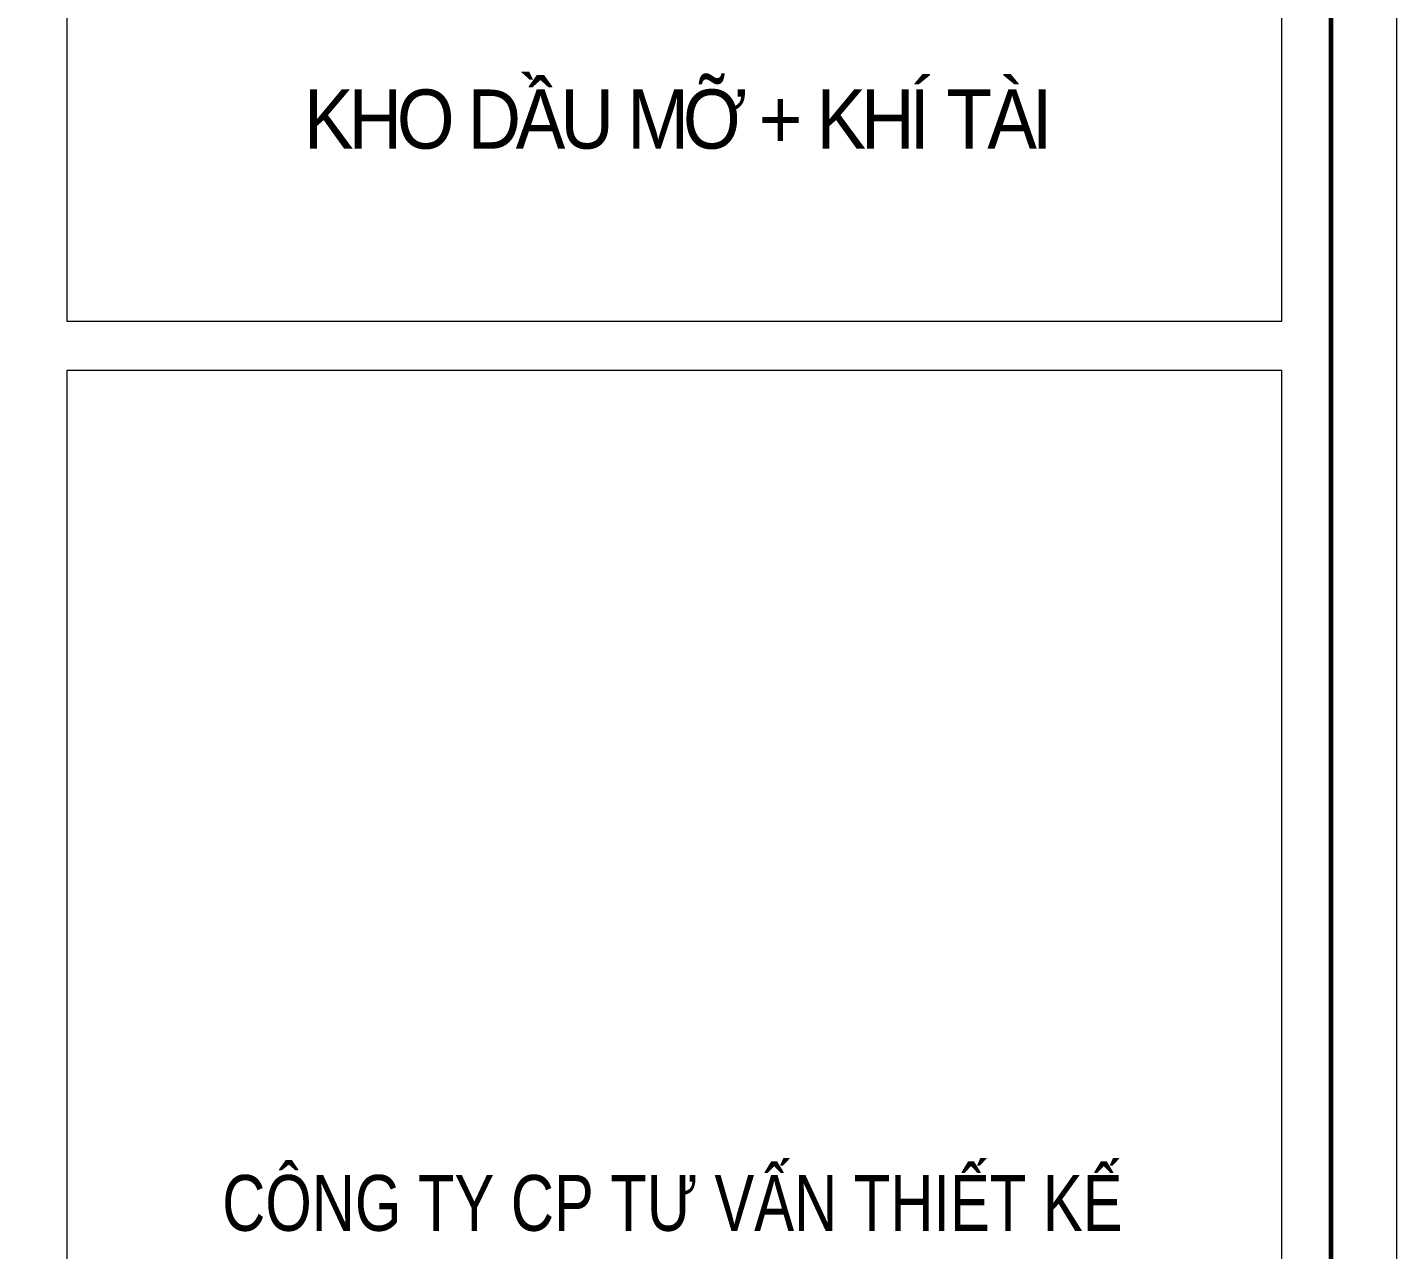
# Model space of a CAD drawing. Header units: millimetres. Extents: x -295047 to 263296, y -724756 to -308748.
# Drawn here: x 192760 to 196096, y -353377 to -350401 of the extents above; entities that cross this region are included whole.
import ezdxf
from ezdxf.enums import TextEntityAlignment as Align

# ---------------------------------------------------------------- set-up
doc = ezdxf.new("R2010")
doc.units = ezdxf.units.MM
doc.header["$MEASUREMENT"] = 0
doc.layers.get('Defpoints').update_dxf_attribs({"color": 1})
for name, color, linetype, lineweight in [('Khungten_LCDI', 7, 'Continuous', 5), ('LC Net thay', 7, 'Continuous', 25), ('LC Text1', 3, 'Continuous', 20)]:
    doc.layers.add(name, color=color, linetype=linetype, lineweight=lineweight)
doc.styles.add('Khungten', font='VHAVAN.TTF', dxfattribs={"width": 0.9, "height": 5000})
doc.styles.add('Title', font='VHBLACK.TTF', dxfattribs={"width": 0.8})

# ---------------------------------------------------------------- blocks, each defined once
blk = doc.blocks.new('lcdi KC')
at = {"layer": 'Defpoints', "lineweight": 0}
blk.add_lwpolyline([(-1200, -14850), (-1200, 14850), (40800, 14850), (40800, -14850)], close=True, dxfattribs=at)
at = {"layer": 'Khungten_LCDI', "color": 5, "lineweight": 25}
blk.add_line((40600, -14650), (40600, 14650), dxfattribs=at)
at = {"layer": 'Khungten_LCDI', "color": 5, "lineweight": 60}
blk.add_lwpolyline([(0, -14650), (0, 14650), (40600, 14650), (40600, -14650)], close=True, dxfattribs=at)
at = {"layer": 'Khungten_LCDI', "color": 9, "lineweight": 15}
for points in [[(36750, 6711.5), (40450, 6711.5), (40450, 10040.4), (36750, 10040.4)], [(36750, 2587.2), (40450, 2587.2), (40450, 6561.5), (36750, 6561.5)]]:
    blk.add_lwpolyline(points, close=True, dxfattribs=at)
at = {"color": 7, "style": 'Title', "width": 0.8}
blk.add_text('c«ng ty cp t\xad vÊn thiÕt kÕ', height=170, dxfattribs=at).set_placement((38594.2, 3941.9), align=Align.CENTER)
at = {"color": 4, "insert": (38609, 7325.4), "char_height": 180, "width": 3712.556, "attachment_point": 5, "style": 'Khungten'}
blk.add_mtext('{\\f.VnArialH|b0|i0|c0|p34;\\T0.9;kho dÇu mì + khÝ tµi}', dxfattribs=at)
at = {"color": 7, "style": 'Khungten', "width": 0.8}
for tag, p in [('REVISION', (39498.8, -10746.3)), ('NGAYHT', (39546.1, -11609.4))]:
    blk.add_attdef(tag, text='', height=200, dxfattribs=at).set_placement(p, align=Align.CENTER)
at = {"layer": 'LC Text1', "style": 'Title', "width": 1.485915}
for tag, p, p2 in [('TENBANVE1', (36912.7, -8885.8), (40339.1, -8885.8)), ('TENBANVE2', (36912.7, -9562.5), (40339.1, -9562.5))]:
    blk.add_attdef(tag, text='', height=250, dxfattribs=at).set_placement(p, p2, align=Align.FIT)
at = {"layer": 'LC Text1', "style": 'Title', "width": 0.7}
blk.add_attdef('SOBANVE', text='', height=250, dxfattribs=at).set_placement((39562, -13896.2), align=Align.CENTER)

msp = doc.modelspace()

# ---------------------------------------------------------------- block references
at = {"layer": 'LC Net thay', "xscale": 0.8, "yscale": 0.8, "zscale": 0.8}
msp.add_blockref('lcdi KC', (163455.8, -356485.3), dxfattribs=at)

doc.saveas('drawing.dxf')
